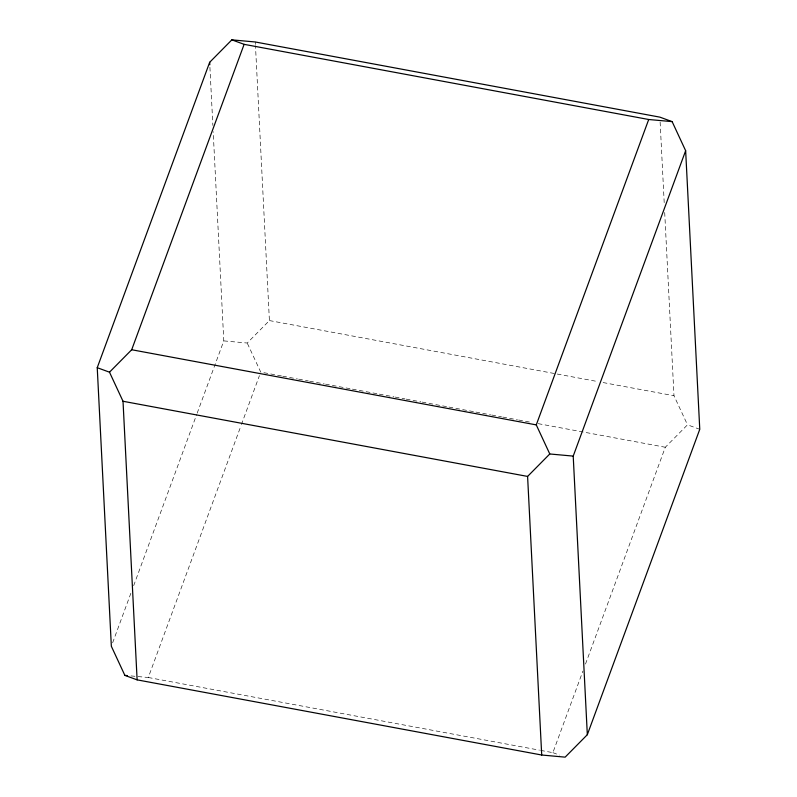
<?xml version="1.0" encoding="UTF-8"?>
<svg xmlns="http://www.w3.org/2000/svg" width="797" height="797" viewBox="0 0 797 797"><rect width="100%" height="100%" fill="white"/><g stroke="black" fill="none" stroke-linecap="round" stroke-linejoin="round"><path stroke-width="0.6" stroke-dasharray="3.98 2.99" d="M112.636 642.79L131.515 591.504M133.667 585.675L196.749 414.33M197.178 413.165L223.788 340.897L213.178 131.635M131.027 675.926L148.292 677.5L240.983 425.728M241.411 424.562L259.443 375.606M540.655 750.385L552.879 752.657L582.916 671.054M585.496 664.06L665.306 447.256L687.502 424.811L699.766 429.304M223.788 340.897L247.219 343.029L269.406 320.573L255.478 45.698M269.406 320.573L598.198 381.653M603.09 382.56L673.983 395.73L687.502 424.811M281.51 375.965L260.729 372.109L247.219 343.029M282.726 376.194L297.401 378.914M298.616 379.143L308.399 380.956M309.615 381.185L324.289 383.915M325.505 384.134L351.178 388.906M352.404 389.135L378.067 393.897M379.292 394.126L393.957 396.856M395.182 397.075L404.956 398.898M406.181 399.128L420.846 401.847M422.071 402.077L447.735 406.839M448.96 407.068L474.633 411.84M475.849 412.069L490.524 414.789M491.739 415.018L501.522 416.831M502.748 417.06L517.412 419.78M518.638 420.009L532.077 422.51M538.194 423.645L665.306 447.256M148.292 677.5L539.43 750.156M552.879 752.657L559.564 755.108M660.125 122.09L664.26 203.803M664.698 212.47L673.983 395.73M255.289 41.982L255.419 44.463M209.92 67.247L212.869 125.448"/><path stroke-width="1.2" d="M97.234 367.696L209.671 62.296L231.857 39.85L255.289 41.982L659.876 117.139L672.14 121.632L685.649 150.713L699.766 429.304L587.329 734.704L565.143 757.15L541.711 755.018L137.124 679.861L124.86 675.368L111.351 646.287L97.234 367.696L109.498 372.189L123.017 401.27L137.124 679.861M109.498 372.189L131.694 349.744L244.121 44.343L648.708 119.5L672.14 121.632M685.649 150.713L573.212 456.103L549.781 453.971L536.271 424.891L648.708 119.5M541.711 755.018L527.594 476.427L549.781 453.971M124.86 675.368L127.331 675.597M131.694 349.744L536.271 424.891M123.017 401.27L527.594 476.427M231.857 39.85L244.121 44.343M573.212 456.103L587.329 734.704M209.671 62.296L209.79 64.776"/></g></svg>
